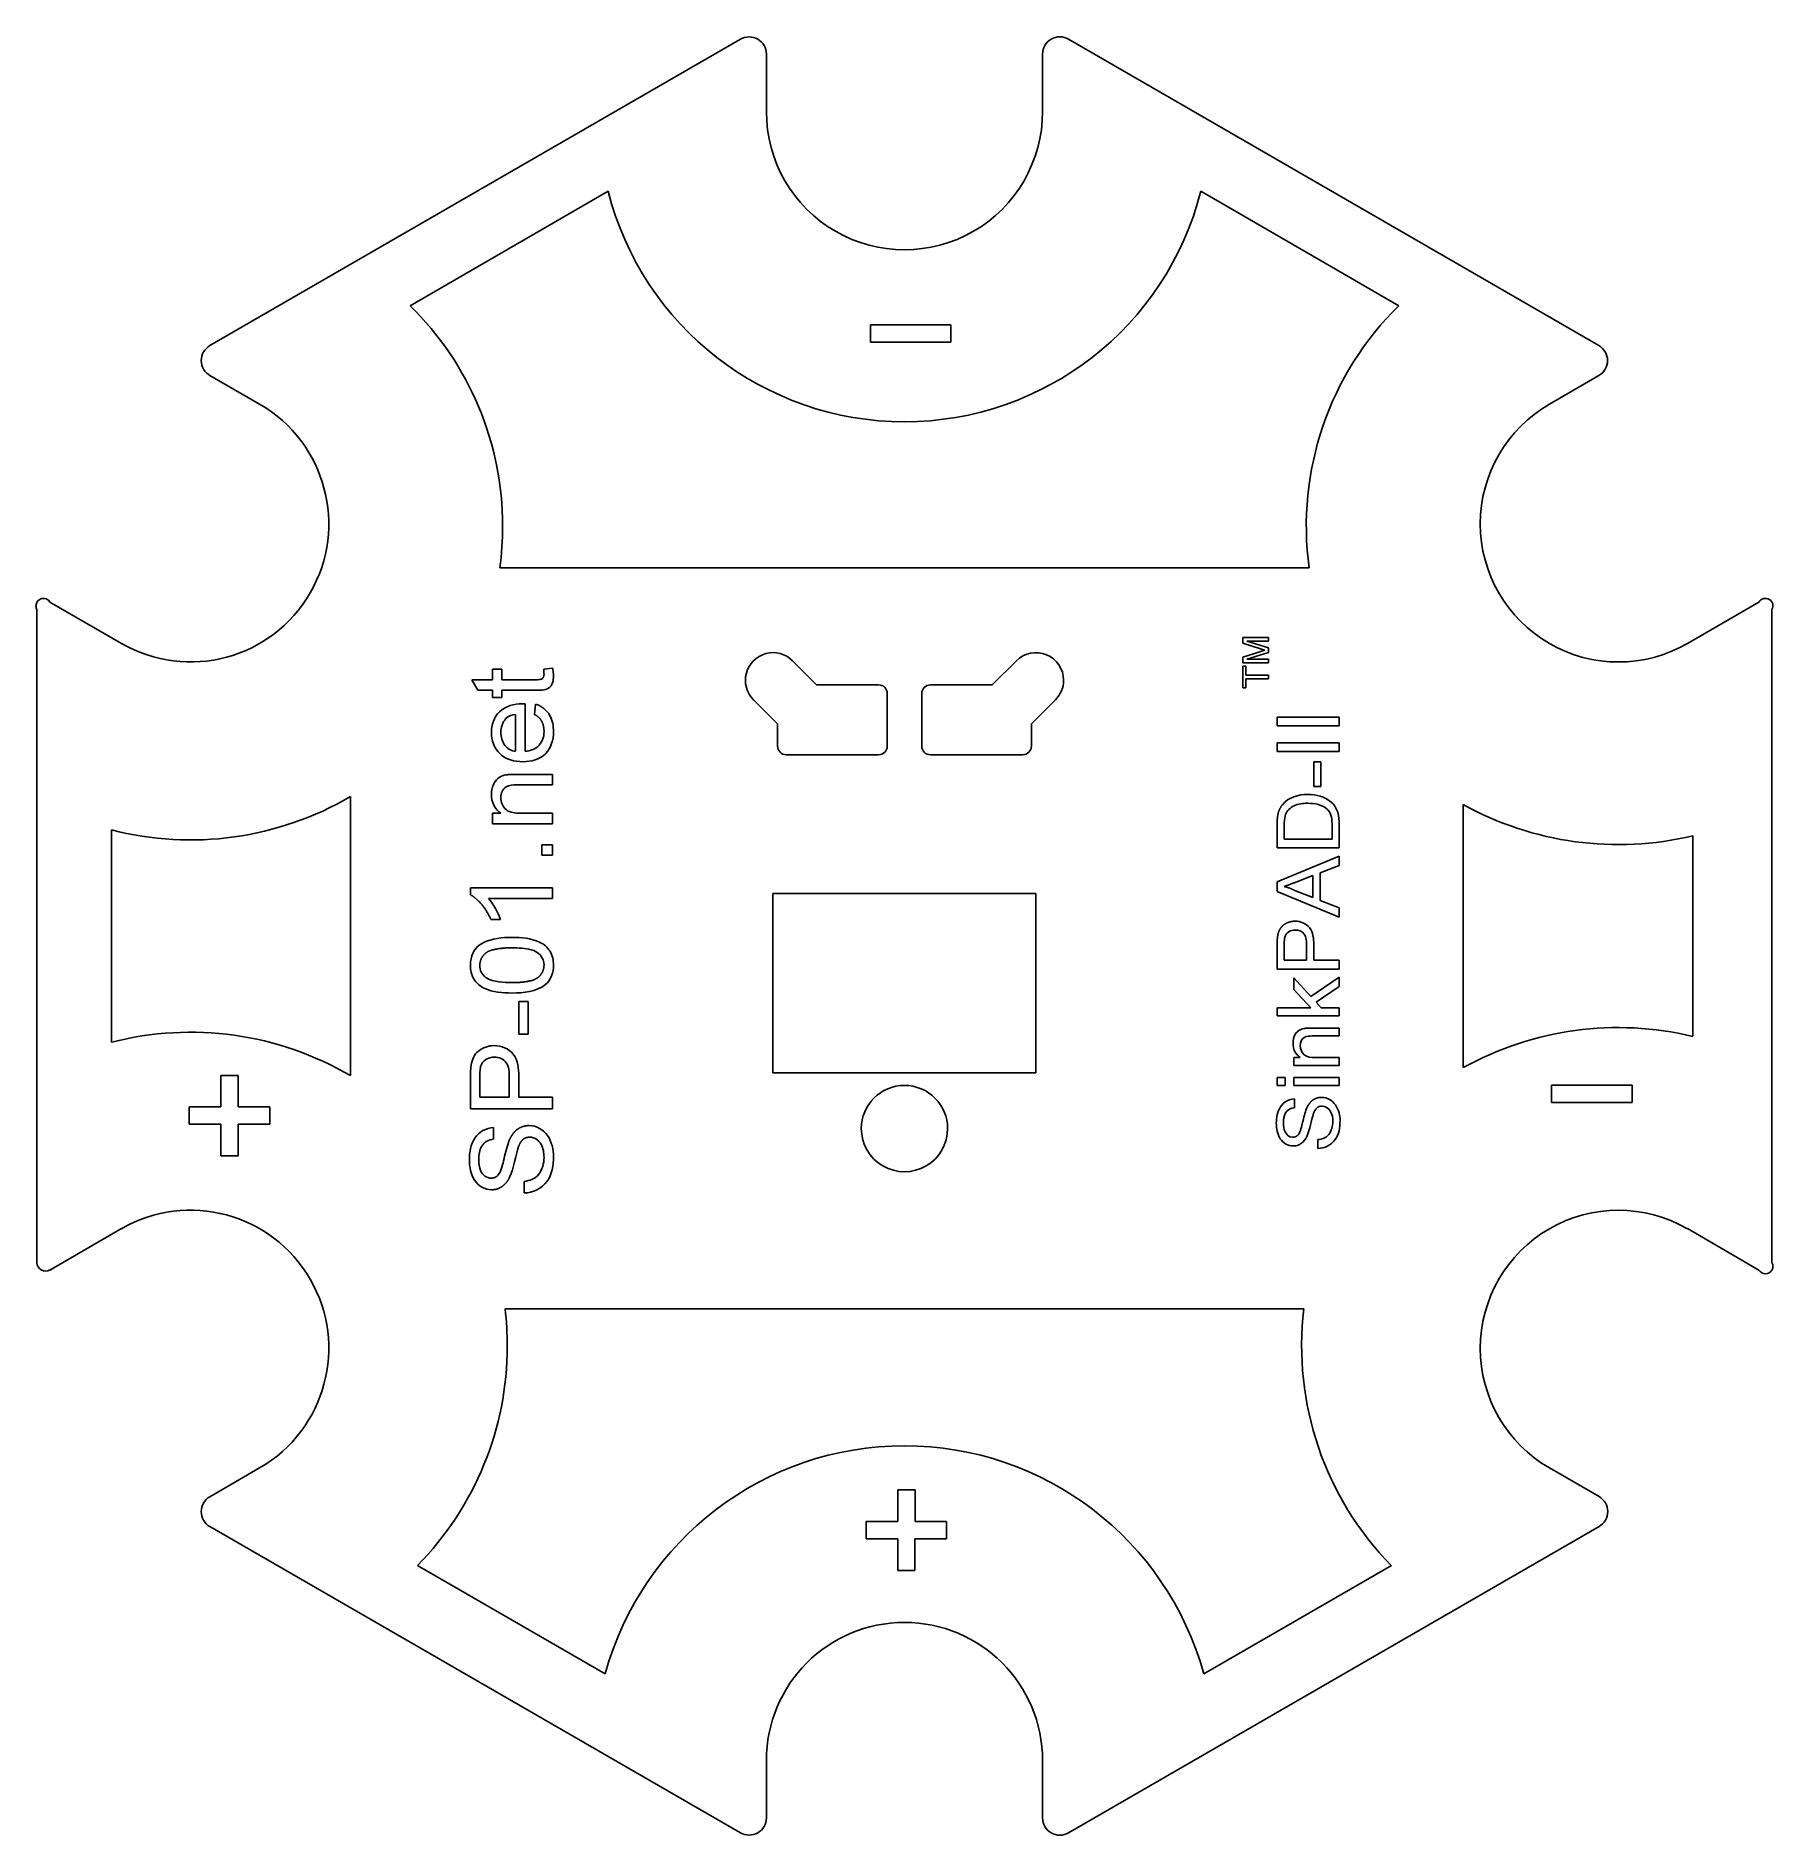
# Model space of a CAD drawing. Extents: x 87 to 107.1, y 120.6 to 141.5.
import ezdxf

# ---------------------------------------------------------------- set-up
doc = ezdxf.new("R2010")
doc.units = 0
doc.layers.add('ProjItem', color=7, linetype='CONTINUOUS')

msp = doc.modelspace()

# ---------------------------------------------------------------- linework, layer by layer
at = {"layer": 'ProjItem'}
for p, q in [((95.157, 141.462), (89.0109, 137.913)), ((105.102, 137.912), (98.9571, 141.463)), ((95.457, 140.623), (95.457, 141.289)), ((98.657, 141.29), (98.657, 140.623)), ((93.6238, 139.7), (91.3287, 138.375)), ((102.785, 138.375), (100.49, 139.7)), ((96.6644, 138.153), (96.6642, 137.953)), ((97.5958, 138.153), (96.6644, 138.153)), ((97.5956, 137.953), (97.5958, 138.153)), ((96.6642, 137.953), (97.5956, 137.953)), ((89.0109, 137.566), (89.5865, 137.234)), ((104.528, 137.234), (105.102, 137.565)), ((92.3686, 135.338), (101.746, 135.338)), ((87.9865, 134.463), (87.157, 134.941)), ((106.957, 134.941), (106.128, 134.463)), ((87.007, 134.855), (87.007, 127.292)), ((107.107, 127.292), (107.107, 134.855)), ((100.976, 134.533), (101.276, 134.533)), ((100.976, 134.466), (100.976, 134.533)), ((101.022, 134.49), (101.276, 134.41)), ((101.276, 134.49), (101.022, 134.49)), ((101.276, 134.533), (101.276, 134.49)), ((101.183, 134.399), (100.976, 134.466)), ((100.976, 134.304), (101.187, 134.371)), ((100.976, 134.237), (100.976, 134.304)), ((101.276, 134.359), (101.022, 134.279)), ((101.022, 134.279), (101.276, 134.279)), ((101.276, 134.41), (101.276, 134.359)), ((101.276, 134.279), (101.276, 134.237)), ((92.2841, 134.165), (92.3937, 134.165)), ((92.2841, 134.043), (92.2841, 134.165)), ((92.3937, 134.165), (92.3937, 134.043)), ((92.8779, 134.165), (92.9801, 134.177)), ((96.0396, 133.983), (95.7604, 134.262)), ((98.3537, 134.262), (98.0745, 133.983)), ((101.276, 134.237), (100.976, 134.237)), ((100.976, 134.198), (101.011, 134.198)), ((100.976, 133.948), (100.976, 134.198)), ((101.011, 134.198), (101.011, 134.094)), ((101.011, 134.094), (101.276, 134.094)), ((101.276, 134.094), (101.276, 134.052)), ((92.0458, 134.043), (92.2841, 134.043)), ((92.115, 133.921), (92.0458, 134.043)), ((92.2841, 133.921), (92.115, 133.921)), ((92.2841, 133.836), (92.2841, 133.921)), ((92.3937, 134.043), (92.7877, 134.043)), ((92.3937, 133.921), (92.3937, 133.836)), ((92.7833, 133.921), (92.3937, 133.921)), ((96.757, 133.983), (96.0396, 133.983)), ((96.857, 133.273), (96.857, 133.883)), ((97.257, 133.883), (97.257, 133.273)), ((98.0745, 133.983), (97.357, 133.983)), ((101.011, 133.948), (100.976, 133.948)), ((101.011, 134.052), (101.011, 133.948)), ((101.276, 134.052), (101.011, 134.052)), ((92.3937, 133.836), (92.2841, 133.836)), ((92.6617, 133.762), (92.6617, 133.214)), ((92.7713, 133.639), (92.7835, 133.759)), ((95.3078, 133.81), (95.587, 133.531)), ((98.527, 133.531), (98.8063, 133.81)), ((92.552, 133.214), (92.552, 133.641)), ((95.587, 133.531), (95.587, 133.273)), ((98.527, 133.273), (98.527, 133.531)), ((101.374, 133.608), (102.094, 133.608)), ((101.374, 133.507), (101.374, 133.608)), ((102.094, 133.507), (101.374, 133.507)), ((102.094, 133.608), (102.094, 133.507)), ((101.374, 133.313), (102.094, 133.313)), ((101.374, 133.211), (101.374, 133.313)), ((102.094, 133.313), (102.094, 133.211)), ((95.687, 133.173), (96.757, 133.173)), ((97.357, 133.173), (98.427, 133.173)), ((102.094, 133.211), (101.374, 133.211)), ((101.799, 133.091), (101.882, 133.091)), ((101.799, 132.805), (101.799, 133.091)), ((101.882, 133.091), (101.882, 132.805)), ((92.5536, 132.946), (92.9784, 132.946)), ((92.9784, 132.825), (92.5638, 132.825)), ((92.9784, 132.946), (92.9784, 132.825)), ((90.6376, 129.457), (90.6376, 132.689)), ((101.882, 132.805), (101.799, 132.805)), ((92.2841, 132.496), (92.3809, 132.496)), ((92.2841, 132.374), (92.2841, 132.496)), ((92.6061, 132.496), (92.9784, 132.496)), ((92.9784, 132.496), (92.9784, 132.374)), ((103.53, 132.597), (103.53, 129.55)), ((87.869, 132.304), (87.869, 129.843)), ((92.9784, 132.374), (92.2841, 132.374)), ((101.374, 132.094), (101.374, 132.352)), ((101.457, 132.352), (101.457, 132.196)), ((101.457, 132.196), (102.011, 132.196)), ((102.011, 132.196), (102.011, 132.355)), ((102.094, 132.364), (102.094, 132.094)), ((106.191, 129.912), (106.191, 132.235)), ((92.8566, 132.13), (92.9784, 132.13)), ((92.8566, 132.009), (92.8566, 132.13)), ((92.9784, 132.009), (92.8566, 132.009)), ((92.9784, 132.13), (92.9784, 132.009)), ((102.094, 132.094), (101.374, 132.094)), ((101.374, 131.703), (102.094, 131.999)), ((102.094, 131.999), (102.094, 131.891)), ((101.789, 131.774), (101.602, 131.702)), ((101.789, 131.519), (101.789, 131.774)), ((102.094, 131.891), (101.873, 131.806)), ((101.873, 131.806), (101.873, 131.487)), ((92.0283, 131.631), (92.9784, 131.631)), ((92.0283, 131.552), (92.0283, 131.631)), ((92.9784, 131.631), (92.9784, 131.509)), ((98.5808, 131.567), (95.5332, 131.567)), ((95.5332, 131.567), (95.5332, 129.489)), ((98.5808, 129.489), (98.5808, 131.567)), ((101.374, 131.59), (101.374, 131.703)), ((102.094, 131.294), (101.374, 131.59)), ((101.588, 131.596), (101.789, 131.519)), ((92.9784, 131.509), (92.238, 131.509)), ((101.873, 131.487), (102.094, 131.402)), ((102.094, 131.402), (102.094, 131.294)), ((92.3781, 131.265), (92.2658, 131.265)), ((101.374, 130.691), (101.374, 130.965)), ((101.457, 130.974), (101.457, 130.793)), ((101.716, 130.793), (101.716, 130.976)), ((101.799, 130.977), (101.799, 130.793)), ((101.457, 130.793), (101.716, 130.793)), ((101.799, 130.793), (102.094, 130.793)), ((102.094, 130.793), (102.094, 130.691)), ((102.094, 130.691), (101.374, 130.691)), ((101.568, 130.59), (101.766, 130.373)), ((101.568, 130.456), (101.568, 130.59)), ((101.766, 130.373), (102.094, 130.599)), ((102.094, 130.599), (102.094, 130.488)), ((92.5886, 130.315), (92.6982, 130.315)), ((92.5886, 129.938), (92.5886, 130.315)), ((92.6982, 130.315), (92.6982, 129.938)), ((101.763, 130.243), (101.568, 130.456)), ((102.094, 130.488), (101.828, 130.306)), ((101.374, 130.243), (101.763, 130.243)), ((101.374, 130.151), (101.374, 130.243)), ((102.094, 130.151), (101.374, 130.151)), ((101.828, 130.306), (101.885, 130.243)), ((101.885, 130.243), (102.094, 130.243)), ((102.094, 130.243), (102.094, 130.151)), ((92.6982, 129.938), (92.5886, 129.938)), ((101.772, 130.008), (102.094, 130.008)), ((102.094, 129.916), (101.78, 129.916)), ((102.094, 130.008), (102.094, 129.916)), ((95.5332, 129.489), (98.5808, 129.489)), ((101.568, 129.666), (101.641, 129.666)), ((101.568, 129.574), (101.568, 129.666)), ((102.094, 129.574), (101.568, 129.574)), ((101.812, 129.666), (102.094, 129.666)), ((102.094, 129.666), (102.094, 129.574)), ((89.1376, 129.46), (89.1374, 129.095)), ((89.3376, 129.46), (89.1376, 129.46)), ((89.3374, 129.094), (89.3376, 129.46)), ((92.0283, 129.073), (92.0283, 129.434)), ((92.1379, 129.446), (92.1379, 129.207)), ((92.479, 129.207), (92.479, 129.449)), ((92.5886, 129.45), (92.5886, 129.207)), ((101.374, 129.436), (101.466, 129.436)), ((101.374, 129.343), (101.374, 129.436)), ((101.466, 129.343), (101.374, 129.343)), ((101.466, 129.436), (101.466, 129.343)), ((101.568, 129.436), (102.094, 129.436)), ((101.568, 129.343), (101.568, 129.436)), ((102.094, 129.343), (101.568, 129.343)), ((102.094, 129.436), (102.094, 129.343)), ((104.555, 129.346), (104.555, 129.146)), ((105.486, 129.346), (104.555, 129.346)), ((105.486, 129.146), (105.486, 129.346)), ((88.7717, 129.095), (88.7715, 128.895)), ((89.1374, 129.095), (88.7717, 129.095)), ((89.7031, 129.094), (89.3374, 129.094)), ((89.7029, 128.894), (89.7031, 129.094)), ((92.9784, 129.073), (92.0283, 129.073)), ((92.1379, 129.207), (92.479, 129.207)), ((92.5886, 129.207), (92.9784, 129.207)), ((92.9784, 129.207), (92.9784, 129.073)), ((101.577, 129.186), (101.577, 129.085)), ((104.555, 129.146), (105.486, 129.146)), ((88.7715, 128.895), (89.1372, 128.895)), ((89.1372, 128.895), (89.137, 128.529)), ((89.337, 128.529), (89.3372, 128.894)), ((89.3372, 128.894), (89.7029, 128.894)), ((92.2962, 128.854), (92.2962, 128.72)), ((101.845, 128.614), (101.845, 128.715)), ((89.137, 128.529), (89.337, 128.529)), ((92.6495, 128.098), (92.6495, 128.232)), ((87.157, 127.205), (87.9865, 127.684)), ((106.128, 127.684), (106.957, 127.205)), ((101.684, 126.754), (92.4297, 126.754)), ((89.5865, 124.913), (89.0093, 124.579)), ((105.104, 124.58), (104.528, 124.913)), ((96.9793, 124.657), (96.9791, 124.291)), ((97.1793, 124.657), (96.9793, 124.657)), ((97.1791, 124.291), (97.1793, 124.657)), ((96.6134, 124.291), (96.6132, 124.091)), ((96.9791, 124.291), (96.6134, 124.291)), ((97.5448, 124.291), (97.1791, 124.291)), ((97.5446, 124.091), (97.5448, 124.291)), ((89.0093, 124.233), (95.1571, 120.686)), ((96.6132, 124.091), (96.9789, 124.091)), ((96.9789, 124.091), (96.9787, 123.725)), ((97.1787, 123.725), (97.1789, 124.091)), ((97.1789, 124.091), (97.5446, 124.091)), ((98.9571, 120.685), (105.104, 124.234)), ((91.4164, 123.783), (93.5898, 122.528)), ((96.9787, 123.725), (97.1787, 123.725)), ((100.524, 122.528), (102.698, 123.783)), ((95.457, 120.859), (95.457, 121.523)), ((98.657, 121.523), (98.657, 120.858))]:
    msp.add_line(p, q, dxfattribs=at)
for centre, major_axis, start_param, end_param in [((95.257, 141.289), (0.2, 0), 0, 2.09456), ((98.857, 141.29), (0.2, 0), 1.04674, 3.14159), ((97.057, 140.623), (-1.6, 0), 0, -3.14159), ((97.057, 140.573), (-3.5425, 0), -6.03424, -3.39054), ((88.8298, 135.823), (-3.5718, 0), -3.14159, -2.34566), ((105.284, 135.823), (-3.5718, 0), -0.795934, -6.14697), ((89.1109, 137.739), (0.2, 0), 2.09456, 3.14159), ((105.002, 137.739), (0.2, 0), 5.23599, 1.04674), ((89.1109, 137.739), (0.2, 0), 3.14159, 4.18879), ((88.7865, 135.848), (-1.6, 0), -5.23599, -2.0944), ((105.328, 135.848), (-1.6, 0), -1.0472, 0), ((88.8298, 135.823), (-3.5718, 0), -3.27781, -3.14159), ((105.328, 135.848), (-1.6, 0), 0, -4.18879), ((87.082, 134.898), (0.0866, 0), 0.523599, 3.14159), ((107.032, 134.898), (0.0866, 0), 5.75959, 2.61799), ((87.082, 134.898), (0.0866, 0), 3.14159, 3.66519), ((95.5341, 134.036), (0.32, 0), 0.785444, 3.92704), ((98.58, 134.036), (0.32, 0), 0, 2.35615), ((96.757, 133.883), (0.1, 0), 0, 1.5708), ((97.357, 133.883), (0.1, 0), 1.5708, 3.14159), ((98.58, 134.036), (0.32, 0), 5.49774, 0), ((95.687, 133.273), (0.1, 0), 3.14159, 4.71239), ((96.757, 133.273), (0.1, 0), 4.71239, 0), ((97.357, 133.273), (0.1, 0), 3.14159, 4.71239), ((98.427, 133.273), (0.1, 0), 4.71239, 0), ((88.7865, 135.848), (-3.6614, 0), -4.96566, -4.18234), ((105.328, 135.848), (-3.7152, 0), -5.21735, -4.47778), ((105.328, 126.298), (-3.7152, 0), -1.80541, -1.06584), ((88.7865, 126.298), (-3.6614, 0), -2.10084, -1.31752), ((97.057, 128.843), (0.5, 0), 0, 3.14159), ((97.057, 128.843), (0.5, 0), 3.14159, 0), ((88.7865, 126.298), (-1.6, 0), -4.18879, -1.0472), ((105.328, 126.298), (-1.6, 0), -2.0944, 0), ((87.107, 127.292), (0.1, 0), 3.14159, 5.23599), ((107.032, 127.248), (0.0866, 0), 3.66519, 0.523599), ((88.8298, 126.323), (-3.6256, 0), -3.14159, -3.02237), ((105.284, 126.323), (-3.6256, 0), -0.119221, -5.50675), ((88.8298, 126.323), (-3.6256, 0), -3.91803, -3.14159), ((105.328, 126.298), (-1.6, 0), 0, -5.23599), ((97.057, 121.573), (-3.5963, 0), -2.87294, -0.268654), ((89.1093, 124.406), (0.2, 0), 2.0944, 3.14159), ((105.004, 124.407), (0.2, 0), 5.23603, 1.0472), ((89.1093, 124.406), (0.2, 0), 3.14159, 4.18907), ((97.057, 121.523), (-1.6, 0), -3.14159, 0), ((95.257, 120.859), (0.2, 0), 4.18907, 0), ((98.857, 120.858), (0.2, 0), 3.14159, 5.23603)]:
    msp.add_ellipse(centre, major_axis=major_axis, ratio=1, start_param=start_param, end_param=end_param, dxfattribs=at)
for points, degree in [([(101.231, 134.385), (101.183, 134.399)], 1), ([(101.187, 134.371), (101.231, 134.385)], 1), ([(92.8809, 134.111), (92.8779, 134.165)], 1), ([(92.9801, 134.177), (92.9899, 134.132), (92.9906, 134.087)], 2), ([(92.6305, 133.763), (92.6617, 133.762)], 1), ([(92.4397, 133.592), (92.3988, 133.55), (92.3808, 133.49), (92.3815, 133.432)], 3), ([(92.552, 133.641), (92.5111, 133.636), (92.4684, 133.623), (92.4397, 133.592)], 3), ([(92.4397, 132.94), (92.4963, 132.948), (92.5536, 132.946)], 2), ([(92.3809, 132.496), (92.3086, 132.542), (92.2694, 132.628), (92.2719, 132.713)], 3), ([(101.436, 132.595), (101.506, 132.683), (101.622, 132.714), (101.73, 132.713)], 3), ([(101.96, 132.537), (101.9, 132.597), (101.81, 132.611), (101.729, 132.611)], 3), ([(101.374, 132.352), (101.372, 132.419), (101.384, 132.485)], 2), ([(101.384, 132.485), (101.397, 132.546), (101.436, 132.595)], 2), ([(101.472, 132.48), (101.455, 132.417), (101.457, 132.352)], 2), ([(102.011, 132.355), (102.011, 132.418), (102.006, 132.489), (101.96, 132.537)], 3), ([(101.602, 131.702), (101.457, 131.647)], 1), ([(101.457, 131.647), (101.526, 131.63), (101.588, 131.596)], 2), ([(92.238, 131.509), (92.2996, 131.438), (92.3447, 131.353), (92.3781, 131.265)], 3), ([(101.374, 130.965), (101.373, 131.02), (101.381, 131.075)], 2), ([(101.463, 131.062), (101.456, 131.018), (101.457, 130.974)], 2), ([(101.584, 131.143), (101.532, 131.145), (101.477, 131.114), (101.463, 131.062)], 3), ([(92.1379, 130.734), (92.1365, 130.681), (92.1611, 130.628), (92.203, 130.595)], 3), ([(92.9906, 130.736), (92.9919, 130.652), (92.9632, 130.566), (92.899, 130.511)], 3), ([(92.899, 130.511), (92.7885, 130.427), (92.6437, 130.414), (92.5098, 130.413)], 3), ([(101.686, 130.003), (101.729, 130.009), (101.772, 130.008)], 2), ([(101.641, 129.666), (101.587, 129.702), (101.557, 129.767), (101.559, 129.831)], 3), ([(92.0283, 129.434), (92.027, 129.507), (92.0372, 129.58)], 2), ([(92.1463, 129.562), (92.1361, 129.505), (92.1379, 129.446)], 2), ([(92.3052, 129.67), (92.2368, 129.672), (92.164, 129.631), (92.1463, 129.562)], 3), ([(101.895, 129.103), (101.846, 129.106), (101.811, 129.064), (101.797, 129.021)], 3), ([(101.797, 129.021), (101.766, 128.932), (101.757, 128.837), (101.718, 128.751)], 3), ([(101.555, 128.743), (101.593, 128.743), (101.619, 128.771)], 2), ([(101.718, 128.751), (101.691, 128.69), (101.631, 128.639), (101.562, 128.642)], 3), ([(92.5869, 128.636), (92.5459, 128.519), (92.5335, 128.393), (92.4816, 128.279)], 3), ([(92.2675, 128.269), (92.3177, 128.269), (92.3514, 128.306)], 2)]:
    msp.add_open_spline(points, degree=degree, dxfattribs=at)
for points, degree, knots in [([(92.9906, 134.087), (92.9912, 134.035), (92.9801, 133.975), (92.934, 133.944), (92.8891, 133.917), (92.8336, 133.923), (92.7833, 133.921)], 3, [0, 0, 0, 0, 0.508152, 0.508152, 0.508152, 1, 1, 1, 1]), ([(92.7877, 134.043), (92.8091, 134.042), (92.83, 134.044), (92.8505, 134.049), (92.8746, 134.06), (92.8818, 134.088), (92.8809, 134.111)], 3, [0, 0, 0, 0, 0.463202, 0.463202, 0.463202, 1, 1, 1, 1]), ([(92.2719, 133.432), (92.2705, 133.52), (92.3016, 133.609), (92.3659, 133.67), (92.4349, 133.739), (92.5356, 133.763), (92.6305, 133.763)], 3, [0, 0, 0, 0, 0.478048, 0.478048, 0.478048, 1, 1, 1, 1]), ([(92.7835, 133.759), (92.8533, 133.739), (92.9149, 133.691), (92.9491, 133.626), (92.9785, 133.567), (92.9923, 133.505), (92.9906, 133.439)], 3, [0, 0, 0, 0, 0.529334, 0.529334, 0.529334, 1, 1, 1, 1]), ([(92.6617, 133.214), (92.7216, 133.218), (92.7838, 133.238), (92.8244, 133.284), (92.863, 133.329), (92.8819, 133.382), (92.8809, 133.441)], 3, [0, 0, 0, 0, 0.515833, 0.515833, 0.515833, 1, 1, 1, 1]), ([(92.8809, 133.441), (92.8823, 133.504), (92.8549, 133.561), (92.8254, 133.613), (92.7713, 133.639)], 2, [0, 0, 0, 0.514862, 0.514862, 1, 1, 1]), ([(92.6371, 133.093), (92.5405, 133.092), (92.4379, 133.117), (92.3678, 133.187), (92.3018, 133.25), (92.2705, 133.342), (92.2719, 133.432)], 3, [0, 0, 0, 0, 0.519906, 0.519906, 0.519906, 1, 1, 1, 1]), ([(92.3815, 133.432), (92.3803, 133.376), (92.3957, 133.326), (92.4279, 133.282), (92.4568, 133.242), (92.5034, 133.218), (92.552, 133.214)], 3, [0, 0, 0, 0, 0.523518, 0.523518, 0.523518, 1, 1, 1, 1]), ([(92.9906, 133.439), (92.9915, 133.347), (92.9645, 133.252), (92.8977, 133.186), (92.8304, 133.117), (92.7309, 133.092), (92.6371, 133.093)], 3, [0, 0, 0, 0, 0.493196, 0.493196, 0.493196, 1, 1, 1, 1]), ([(92.2719, 132.713), (92.2712, 132.762), (92.2828, 132.808), (92.3065, 132.851), (92.3326, 132.901), (92.3861, 132.93), (92.4397, 132.94)], 3, [0, 0, 0, 0, 0.464105, 0.464105, 0.464105, 1, 1, 1, 1]), ([(92.5638, 132.825), (92.5226, 132.824), (92.4786, 132.824), (92.4416, 132.803), (92.4002, 132.777), (92.3808, 132.727), (92.3815, 132.68)], 3, [0, 0, 0, 0, 0.468096, 0.468096, 0.468096, 1, 1, 1, 1]), ([(92.3815, 132.68), (92.381, 132.627), (92.4013, 132.573), (92.4413, 132.538), (92.4875, 132.501), (92.5494, 132.496), (92.6061, 132.496)], 3, [0, 0, 0, 0, 0.478921, 0.478921, 0.478921, 1, 1, 1, 1]), ([(101.729, 132.611), (101.673, 132.613), (101.62, 132.603), (101.57, 132.582), (101.527, 132.56), (101.489, 132.525), (101.472, 132.48)], 3, [0, 0, 0, 0, 0.529386, 0.529386, 0.529386, 1, 1, 1, 1]), ([(101.73, 132.713), (101.826, 132.713), (101.927, 132.69), (102, 132.626), (102.076, 132.563), (102.095, 132.458), (102.094, 132.364)], 3, [0, 0, 0, 0, 0.502169, 0.502169, 0.502169, 1, 1, 1, 1]), ([(92.2658, 131.265), (92.223, 131.363), (92.1548, 131.444), (92.1015, 131.51), (92.0283, 131.552)], 2, [0, 0, 0, 0.557492, 0.557492, 1, 1, 1]), ([(101.381, 131.075), (101.39, 131.148), (101.444, 131.198), (101.504, 131.245), (101.581, 131.245)], 2, [0, 0, 0, 0.487124, 0.487124, 1, 1, 1]), ([(101.581, 131.245), (101.644, 131.246), (101.709, 131.22), (101.75, 131.171), (101.792, 131.116), (101.798, 131.043), (101.799, 130.977)], 3, [0, 0, 0, 0, 0.483848, 0.483848, 0.483848, 1, 1, 1, 1]), ([(92.0283, 130.736), (92.0276, 130.786), (92.0378, 130.833), (92.0589, 130.879), (92.0847, 130.931), (92.1241, 130.97), (92.1771, 130.995), (92.2792, 131.048), (92.3964, 131.059), (92.5098, 131.058)], 3, [0, 0, 0, 0, 0.223808, 0.223808, 0.223808, 0.480467, 0.480467, 0.480467, 1, 1, 1, 1]), ([(92.8809, 130.736), (92.8831, 130.821), (92.8158, 130.897), (92.734, 130.914), (92.6602, 130.931), (92.5853, 130.938), (92.5094, 130.937)], 3, [0, 0, 0, 0, 0.524456, 0.524456, 0.524456, 1, 1, 1, 1]), ([(92.5098, 131.058), (92.6182, 131.058), (92.7304, 131.05), (92.8297, 131.002), (92.8803, 130.979), (92.9205, 130.944), (92.9504, 130.897), (92.9785, 130.847), (92.9919, 130.793), (92.9906, 130.736)], 3, [0, 0, 0, 0, 0.497376, 0.497376, 0.497376, 0.743983, 0.743983, 0.743983, 1, 1, 1, 1]), ([(101.716, 130.976), (101.715, 131.017), (101.712, 131.06), (101.689, 131.095), (101.666, 131.129), (101.624, 131.144), (101.584, 131.143)], 3, [0, 0, 0, 0, 0.505238, 0.505238, 0.505238, 1, 1, 1, 1]), ([(92.5098, 130.413), (92.4009, 130.414), (92.2882, 130.422), (92.1885, 130.469), (92.1381, 130.493), (92.098, 130.528), (92.0684, 130.575), (92.0403, 130.625), (92.0269, 130.678), (92.0283, 130.736)], 3, [0, 0, 0, 0, 0.499106, 0.499106, 0.499106, 0.74526, 0.74526, 0.74526, 1, 1, 1, 1]), ([(92.5094, 130.937), (92.3971, 130.939), (92.2879, 130.914), (92.223, 130.9), (92.1794, 130.85), (92.1374, 130.8), (92.1379, 130.734)], 2, [0, 0, 0, 0.467801, 0.467801, 0.736748, 0.736748, 1, 1, 1]), ([(92.5094, 130.535), (92.6235, 130.532), (92.7344, 130.557), (92.7988, 130.573), (92.841, 130.623), (92.8811, 130.672), (92.8809, 130.736)], 2, [0, 0, 0, 0.476322, 0.476322, 0.744388, 0.744388, 1, 1, 1]), ([(92.203, 130.595), (92.2493, 130.563), (92.3064, 130.551), (92.3615, 130.543), (92.4106, 130.537), (92.4599, 130.534), (92.5094, 130.535)], 3, [0, 0, 0, 0, 0.531941, 0.531941, 0.531941, 1, 1, 1, 1]), ([(101.559, 129.831), (101.558, 129.868), (101.567, 129.903), (101.585, 129.935), (101.605, 129.973), (101.645, 129.995), (101.686, 130.003)], 3, [0, 0, 0, 0, 0.464105, 0.464105, 0.464105, 1, 1, 1, 1]), ([(101.78, 129.916), (101.749, 129.915), (101.715, 129.915), (101.687, 129.899), (101.656, 129.88), (101.641, 129.842), (101.642, 129.806)], 3, [0, 0, 0, 0, 0.468096, 0.468096, 0.468096, 1, 1, 1, 1]), ([(92.0372, 129.58), (92.0466, 129.64), (92.0719, 129.701), (92.1204, 129.741), (92.1733, 129.783), (92.2336, 129.804), (92.3014, 129.804)], 3, [0, 0, 0, 0, 0.487124, 0.487124, 0.487124, 1, 1, 1, 1]), ([(92.3014, 129.804), (92.3851, 129.805), (92.4707, 129.771), (92.5248, 129.706), (92.5795, 129.633), (92.5876, 129.538), (92.5886, 129.45)], 3, [0, 0, 0, 0, 0.483848, 0.483848, 0.483848, 1, 1, 1, 1]), ([(101.642, 129.806), (101.641, 129.764), (101.657, 129.727), (101.687, 129.698), (101.722, 129.67), (101.769, 129.667), (101.812, 129.666)], 3, [0, 0, 0, 0, 0.478921, 0.478921, 0.478921, 1, 1, 1, 1]), ([(92.479, 129.449), (92.4782, 129.502), (92.474, 129.559), (92.4441, 129.606), (92.414, 129.651), (92.3578, 129.671), (92.3052, 129.67)], 3, [0, 0, 0, 0, 0.505238, 0.505238, 0.505238, 1, 1, 1, 1]), ([(101.365, 128.905), (101.365, 128.971), (101.377, 129.039), (101.413, 129.095), (101.448, 129.151), (101.512, 129.185), (101.577, 129.186)], 3, [0, 0, 0, 0, 0.504343, 0.504343, 0.504343, 1, 1, 1, 1]), ([(101.577, 129.085), (101.536, 129.081), (101.494, 129.06), (101.473, 129.024), (101.455, 128.988), (101.446, 128.95), (101.448, 128.909)], 3, [0, 0, 0, 0, 0.51374, 0.51374, 0.51374, 1, 1, 1, 1]), ([(101.619, 128.771), (101.649, 128.813), (101.657, 128.866), (101.67, 128.915), (101.681, 128.97), (101.696, 129.024), (101.716, 129.077)], 3, [0, 0, 0, 0, 0.478083, 0.478083, 0.478083, 1, 1, 1, 1]), ([(101.716, 129.077), (101.736, 129.128), (101.777, 129.165), (101.826, 129.205), (101.89, 129.205)], 2, [0, 0, 0, 0.472819, 0.472819, 1, 1, 1]), ([(101.89, 129.205), (101.954, 129.205), (102.015, 129.169), (102.051, 129.117), (102.087, 129.06), (102.105, 128.998), (102.103, 128.93)], 3, [0, 0, 0, 0, 0.493104, 0.493104, 0.493104, 1, 1, 1, 1]), ([(102.02, 128.926), (102.021, 128.967), (102.012, 129.005), (101.994, 129.041), (101.974, 129.077), (101.936, 129.103), (101.895, 129.103)], 3, [0, 0, 0, 0, 0.492499, 0.492499, 0.492499, 1, 1, 1, 1]), ([(92.0161, 128.482), (92.0162, 128.569), (92.0318, 128.659), (92.0793, 128.734), (92.1257, 128.807), (92.2103, 128.851), (92.2962, 128.854)], 3, [0, 0, 0, 0, 0.504343, 0.504343, 0.504343, 1, 1, 1, 1]), ([(92.479, 128.709), (92.5066, 128.777), (92.5606, 128.826), (92.6252, 128.878), (92.7087, 128.878)], 2, [0, 0, 0, 0.472819, 0.472819, 1, 1, 1]), ([(92.7087, 128.878), (92.7934, 128.878), (92.8746, 128.831), (92.9219, 128.762), (92.9711, 128.69), (92.9906, 128.602), (92.9906, 128.516)], 3, [0, 0, 0, 0, 0.493104, 0.493104, 0.493104, 1, 1, 1, 1]), ([(101.562, 128.642), (101.502, 128.641), (101.443, 128.675), (101.411, 128.726), (101.377, 128.779), (101.365, 128.843), (101.365, 128.905)], 3, [0, 0, 0, 0, 0.490091, 0.490091, 0.490091, 1, 1, 1, 1]), ([(101.448, 128.909), (101.447, 128.873), (101.453, 128.839), (101.466, 128.805), (101.482, 128.771), (101.516, 128.742), (101.555, 128.743)], 3, [0, 0, 0, 0, 0.478457, 0.478457, 0.478457, 1, 1, 1, 1]), ([(102.103, 128.93), (102.103, 128.856), (102.091, 128.776), (102.046, 128.715), (102, 128.651), (101.922, 128.615), (101.845, 128.614)], 3, [0, 0, 0, 0, 0.493204, 0.493204, 0.493204, 1, 1, 1, 1]), ([(101.845, 128.715), (101.892, 128.72), (101.941, 128.736), (101.972, 128.774), (102.005, 128.819), (102.021, 128.87), (102.02, 128.926)], 3, [0, 0, 0, 0, 0.469054, 0.469054, 0.469054, 1, 1, 1, 1]), ([(92.2962, 128.72), (92.2417, 128.714), (92.1869, 128.688), (92.1588, 128.639), (92.1321, 128.593), (92.126, 128.54), (92.1257, 128.488)], 3, [0, 0, 0, 0, 0.51374, 0.51374, 0.51374, 1, 1, 1, 1]), ([(92.3514, 128.306), (92.391, 128.362), (92.402, 128.431), (92.4188, 128.496), (92.4335, 128.569), (92.4535, 128.64), (92.479, 128.709)], 3, [0, 0, 0, 0, 0.478083, 0.478083, 0.478083, 1, 1, 1, 1]), ([(92.7152, 128.744), (92.662, 128.744), (92.6259, 128.706), (92.6002, 128.674), (92.5869, 128.636)], 2, [0, 0, 0, 0.55514, 0.55514, 1, 1, 1]), ([(92.8809, 128.51), (92.8822, 128.564), (92.8706, 128.614), (92.8461, 128.662), (92.8206, 128.709), (92.7698, 128.744), (92.7152, 128.744)], 3, [0, 0, 0, 0, 0.492499, 0.492499, 0.492499, 1, 1, 1, 1]), ([(92.2763, 128.135), (92.1965, 128.134), (92.119, 128.179), (92.0766, 128.246), (92.0321, 128.316), (92.0165, 128.4), (92.0161, 128.482)], 3, [0, 0, 0, 0, 0.490091, 0.490091, 0.490091, 1, 1, 1, 1]), ([(92.1257, 128.488), (92.1241, 128.44), (92.1319, 128.395), (92.1491, 128.351), (92.1702, 128.306), (92.2154, 128.268), (92.2675, 128.269)], 3, [0, 0, 0, 0, 0.478457, 0.478457, 0.478457, 1, 1, 1, 1]), ([(92.9906, 128.516), (92.9905, 128.417), (92.9747, 128.313), (92.9152, 128.231), (92.8546, 128.148), (92.7519, 128.1), (92.6495, 128.098)], 3, [0, 0, 0, 0, 0.493204, 0.493204, 0.493204, 1, 1, 1, 1]), ([(92.6495, 128.232), (92.7114, 128.239), (92.7766, 128.26), (92.8168, 128.31), (92.8619, 128.366), (92.8812, 128.439), (92.8809, 128.51)], 3, [0, 0, 0, 0, 0.469054, 0.469054, 0.469054, 1, 1, 1, 1]), ([(92.4816, 128.279), (92.4517, 128.213), (92.3939, 128.171), (92.3406, 128.135), (92.2763, 128.135)], 2, [0, 0, 0, 0.53037, 0.53037, 1, 1, 1])]:
    msp.add_open_spline(points, degree=degree, knots=knots, dxfattribs=at)

doc.saveas('drawing.dxf')
